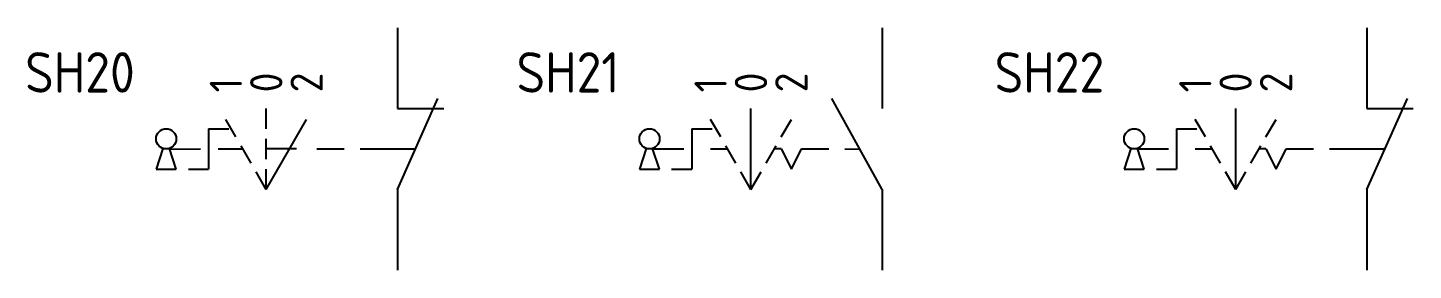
# Model space of a CAD drawing. Header units: millimetres. Extents: x 1746 to 2533, y 1027 to 2108.
# Drawn here: x 2317.1 to 2402.9, y 2032.5 to 2047.5 of the extents above; entities that cross this region are included whole.
import ezdxf
from ezdxf.enums import TextEntityAlignment as Align

# ---------------------------------------------------------------- set-up
doc = ezdxf.new("R2010")
doc.units = ezdxf.units.MM
for name, color, linetype in [('POS', 7, 'Continuous'), ('SYMS', 7, 'Continuous'), ('TAGS', 7, 'Continuous')]:
    doc.layers.add(name, color=color, linetype=linetype)
doc.styles.add('WD_IEC', font='isocp2.shx', dxfattribs={"width": 0.9, "height": 4})

# ---------------------------------------------------------------- blocks, each defined once
blk = doc.blocks.new('VSS12S42')
for p, q in [((0, 7.5), (0, 2.5)), ((0, -2.5), (2.5, 3.125)), ((-10, 0.748), (-10.625, 1.83)), ((-8.125, 1.25), (-8.125, 2.5)), ((-8.125, -2.5), (-5.625, 1.83)), ((0, 2.5), (2.868, 2.5)), ((-11.696, 1.25), (-10.446, 1.25)), ((-11.696, 1.25), (-11.696, -1.25)), ((-14.518, 0.032), (-14.946, -1.25)), ((-13.696, -1.25), (-14.123, 0.032)), ((-14.112, -0.001), (-12.198, 0)), ((-11.092, 0), (-9.568, 0)), ((-9.062, -0.876), (-9.687, 0.206)), ((-8.125, -0.625), (-8.125, 0.625)), ((-6.25, 0), (-8.125, 0)), ((-5, 0), (-3.312, 0)), ((-2.312, 0), (1.111, 0)), ((-14.946, -1.25), (-13.696, -1.25)), ((-12.946, -1.25), (-11.696, -1.25)), ((-8.125, -2.5), (-8.75, -1.417)), ((-8.125, -2.5), (-8.125, -1.25)), ((0, -2.5), (0, -7.5))]:
    blk.add_line(p, q)
blk.add_circle((-14.321, 0.625), 0.625)
at = {"style": 'WD_IEC'}
for tag, p in [('INST', (-16.261, 9.49)), ('LOC', (-16.261, 6.49)), ('TAG1', (-16.261, 3.49)), ('DESC1', (-16.261, -9.625)), ('DESC2', (-16.261, -12.625)), ('DESC3', (-16.261, -15.625))]:
    blk.add_attdef(tag, text='', height=2.5, dxfattribs=at).set_placement(p, align=Align.RIGHT)
at = {"style": 'WD_IEC', "flags": 8}
for tag, p in [('POS1', (-10.625, 3.5)), ('POS2', (-8.125, 3.5)), ('POS3', (-5.625, 3.5))]:
    blk.add_attdef(tag, text='', height=2, rotation=90, dxfattribs=at).set_placement(p, align=Align.MIDDLE_LEFT)
at = {"style": 'WD_IEC', "flags": 1}
for tag, p, height in [('X2TERM01', (0, 7.5), 0.32), ('CONTACT', (0.75, 3.894), 1), ('COMMON', (2, 2.644), 1), ('MFG', (-20.204, 0.059), 1.5), ('X1LINK', (1.955, 0), 0.32), ('CAT', (-20.204, -2.513), 1.5), ('ASSYCODE', (1, -3.5), 1), ('FAMILY', (1, -5), 1), ('CATDESC', (1, -6.5), 1), ('X8TERM02', (0, -7.5), 0.32)]:
    blk.add_attdef(tag, p, '', height=height, dxfattribs=at)
at = {"style": 'WD_IEC'}
blk.add_attdef('TERM01', text='', height=2, rotation=90, dxfattribs=at).set_placement((-1, 7.5), align=Align.RIGHT)
blk.add_attdef('TERM02', (-1.099, -7.8), '', height=2, rotation=90, dxfattribs=at)
at = {"lineweight": 15, "style": 'WD_IEC'}
blk.add_attdef('XREF', text='', height=2.5, dxfattribs=at).set_placement((-16.261, -6.625), align=Align.RIGHT)
blk = doc.blocks.new('VSS11S43')
for p, q in [((0, 7.5), (0, 2.5)), ((0, -2.5), (-3.125, 3.125)), ((-10, 0.748), (-10.625, 1.83)), ((-8.125, -2.5), (-8.125, 2.5)), ((-6.25, 0.748), (-5.625, 1.83)), ((-11.784, 1.253), (-10.534, 1.253)), ((-11.784, 1.253), (-11.784, -1.247)), ((-14.606, 0.035), (-15.034, -1.247)), ((-13.784, -1.247), (-14.211, 0.035)), ((-14.2, 0.002), (-12.286, 0.003)), ((-10.625, 0), (-9.568, 0)), ((-9.062, -0.876), (-9.687, 0.206)), ((-7.187, -0.876), (-6.562, 0.206)), ((-6.25, 0), (-6.682, 0)), ((-6.25, 0), (-5.625, -1.25)), ((-5.625, -1.25), (-5, 0)), ((-5, 0), (-3.312, 0)), ((-2.312, 0), (-1.388, -0.001)), ((-15.034, -1.247), (-13.784, -1.247)), ((-13.034, -1.247), (-11.784, -1.247)), ((-8.125, -2.5), (-8.75, -1.417)), ((-8.125, -2.5), (-7.5, -1.417)), ((0, -2.5), (0, -7.5))]:
    blk.add_line(p, q)
blk.add_circle((-14.409, 0.628), 0.625)
at = {"style": 'WD_IEC'}
for tag, p in [('INST', (-16.261, 9.49)), ('LOC', (-16.261, 6.49)), ('TAG1', (-16.261, 3.49)), ('DESC1', (-16.261, -9.625)), ('DESC2', (-16.261, -12.625)), ('DESC3', (-16.261, -15.625))]:
    blk.add_attdef(tag, text='', height=2.5, dxfattribs=at).set_placement(p, align=Align.RIGHT)
at = {"style": 'WD_IEC', "flags": 8}
for tag, p in [('POS1', (-10.625, 3.5)), ('POS2', (-8.125, 3.5)), ('POS3', (-5.625, 3.5))]:
    blk.add_attdef(tag, text='', height=2, rotation=90, dxfattribs=at).set_placement(p, align=Align.MIDDLE_LEFT)
at = {"style": 'WD_IEC', "flags": 1}
for tag, p, height in [('X2TERM01', (0, 7.5), 0.32), ('CONTACT', (0.75, 3.894), 1), ('COMMON', (2, 2.644), 1), ('MFG', (-20.204, 0.059), 1.5), ('X1LINK', (0, 0), 0.32), ('CAT', (-20.204, -2.513), 1.5), ('ASSYCODE', (1, -3.5), 1), ('FAMILY', (1, -5), 1), ('CATDESC', (1, -6.5), 1), ('X8TERM02', (0, -7.5), 0.32)]:
    blk.add_attdef(tag, p, '', height=height, dxfattribs=at)
at = {"style": 'WD_IEC'}
blk.add_attdef('TERM01', text='', height=2, rotation=90, dxfattribs=at).set_placement((-1, 7.5), align=Align.RIGHT)
blk.add_attdef('TERM02', (-1.099, -7.8), '', height=2, rotation=90, dxfattribs=at)
at = {"lineweight": 15, "style": 'WD_IEC'}
blk.add_attdef('XREF', text='', height=2.5, dxfattribs=at).set_placement((-16.261, -6.625), align=Align.RIGHT)
blk = doc.blocks.new('VSS12S43')
for p, q in [((0, 7.5), (0, 2.5)), ((0, -2.5), (2.5, 3.125)), ((-10, 0.748), (-10.625, 1.83)), ((-8.125, -2.5), (-8.125, 2.5)), ((-6.25, 0.748), (-5.625, 1.83)), ((0, 2.5), (2.868, 2.5)), ((-11.784, 1.253), (-10.534, 1.253)), ((-11.784, 1.253), (-11.784, -1.247)), ((-14.606, 0.035), (-15.034, -1.247)), ((-13.784, -1.247), (-14.211, 0.035)), ((-14.2, 0.002), (-12.286, 0.003)), ((-10.625, 0), (-9.568, 0)), ((-9.062, -0.876), (-9.687, 0.206)), ((-7.187, -0.876), (-6.562, 0.206)), ((-6.25, 0), (-6.682, 0)), ((-6.25, 0), (-5.625, -1.25)), ((-5.625, -1.25), (-5, 0)), ((-5, 0), (-3.312, 0)), ((-2.312, 0), (1.111, 0)), ((-15.034, -1.247), (-13.784, -1.247)), ((-13.034, -1.247), (-11.784, -1.247)), ((-8.125, -2.5), (-8.75, -1.417)), ((-8.125, -2.5), (-7.5, -1.417)), ((0, -2.5), (0, -7.5))]:
    blk.add_line(p, q)
blk.add_circle((-14.409, 0.628), 0.625)
at = {"style": 'WD_IEC'}
for tag, p in [('INST', (-16.261, 9.49)), ('LOC', (-16.261, 6.49)), ('TAG1', (-16.261, 3.49)), ('DESC1', (-16.261, -9.625)), ('DESC2', (-16.261, -12.625)), ('DESC3', (-16.261, -15.625))]:
    blk.add_attdef(tag, text='', height=2.5, dxfattribs=at).set_placement(p, align=Align.RIGHT)
at = {"style": 'WD_IEC', "flags": 8}
for tag, p in [('POS1', (-10.625, 3.5)), ('POS2', (-8.125, 3.5)), ('POS3', (-5.625, 3.5))]:
    blk.add_attdef(tag, text='', height=2, rotation=90, dxfattribs=at).set_placement(p, align=Align.MIDDLE_LEFT)
at = {"style": 'WD_IEC', "flags": 1}
for tag, p, height in [('X2TERM01', (0, 7.5), 0.32), ('CONTACT', (0.75, 3.894), 1), ('COMMON', (2, 2.644), 1), ('MFG', (-20.204, 0.059), 1.5), ('X1LINK', (2.032, 0), 0.32), ('CAT', (-20.204, -2.513), 1.5), ('ASSYCODE', (1, -3.5), 1), ('FAMILY', (1, -5), 1), ('CATDESC', (1, -6.5), 1), ('X8TERM02', (0, -7.5), 0.32)]:
    blk.add_attdef(tag, p, '', height=height, dxfattribs=at)
at = {"style": 'WD_IEC'}
blk.add_attdef('TERM01', text='', height=2, rotation=90, dxfattribs=at).set_placement((-1, 7.5), align=Align.RIGHT)
blk.add_attdef('TERM02', (-1.099, -7.8), '', height=2, rotation=90, dxfattribs=at)
at = {"lineweight": 15, "style": 'WD_IEC'}
blk.add_attdef('XREF', text='', height=2.5, dxfattribs=at).set_placement((-16.261, -6.625), align=Align.RIGHT)

msp = doc.modelspace()

# ---------------------------------------------------------------- block references
at = {"layer": 'SYMS'}
ref = msp.add_blockref('VSS12S42', (2340, 2040), dxfattribs=at)
ref.add_attrib('POS1', '1', dxfattribs={"layer": 'POS', "height": 2, "rotation": 90, "style": 'WD_IEC', "flags": 8}).set_placement((2329.375, 2043.5), align=Align.MIDDLE_LEFT)
ref.add_attrib('POS2', '0', dxfattribs={"layer": 'POS', "height": 2, "rotation": 90, "style": 'WD_IEC', "flags": 8}).set_placement((2331.875, 2043.5), align=Align.MIDDLE_LEFT)
ref.add_attrib('POS3', '2', dxfattribs={"layer": 'POS', "height": 2, "rotation": 90, "style": 'WD_IEC', "flags": 8}).set_placement((2334.375, 2043.5), align=Align.MIDDLE_LEFT)
ref.add_attrib('TAG1', 'SH20', dxfattribs={"layer": 'TAGS', "height": 2.5, "style": 'WD_IEC'}).set_placement((2323.739, 2043.49), align=Align.RIGHT)
ref = msp.add_blockref('VSS11S43', (2370, 2040), dxfattribs=at)
ref.add_attrib('POS1', '1', dxfattribs={"layer": 'POS', "height": 2, "rotation": 90, "style": 'WD_IEC', "flags": 8}).set_placement((2359.375, 2043.5), align=Align.MIDDLE_LEFT)
ref.add_attrib('POS2', '0', dxfattribs={"layer": 'POS', "height": 2, "rotation": 90, "style": 'WD_IEC', "flags": 8}).set_placement((2361.875, 2043.5), align=Align.MIDDLE_LEFT)
ref.add_attrib('POS3', '2', dxfattribs={"layer": 'POS', "height": 2, "rotation": 90, "style": 'WD_IEC', "flags": 8}).set_placement((2364.375, 2043.5), align=Align.MIDDLE_LEFT)
ref.add_attrib('TAG1', 'SH21', dxfattribs={"layer": 'TAGS', "height": 2.5, "style": 'WD_IEC'}).set_placement((2353.739, 2043.49), align=Align.RIGHT)
ref = msp.add_blockref('VSS12S43', (2400, 2040), dxfattribs=at)
ref.add_attrib('POS1', '1', dxfattribs={"layer": 'POS', "height": 2, "rotation": 90, "style": 'WD_IEC', "flags": 8}).set_placement((2389.375, 2043.5), align=Align.MIDDLE_LEFT)
ref.add_attrib('POS2', '0', dxfattribs={"layer": 'POS', "height": 2, "rotation": 90, "style": 'WD_IEC', "flags": 8}).set_placement((2391.875, 2043.5), align=Align.MIDDLE_LEFT)
ref.add_attrib('POS3', '2', dxfattribs={"layer": 'POS', "height": 2, "rotation": 90, "style": 'WD_IEC', "flags": 8}).set_placement((2394.375, 2043.5), align=Align.MIDDLE_LEFT)
ref.add_attrib('TAG1', 'SH22', dxfattribs={"layer": 'TAGS', "height": 2.5, "style": 'WD_IEC'}).set_placement((2383.739, 2043.49), align=Align.RIGHT)

doc.saveas('drawing.dxf')
